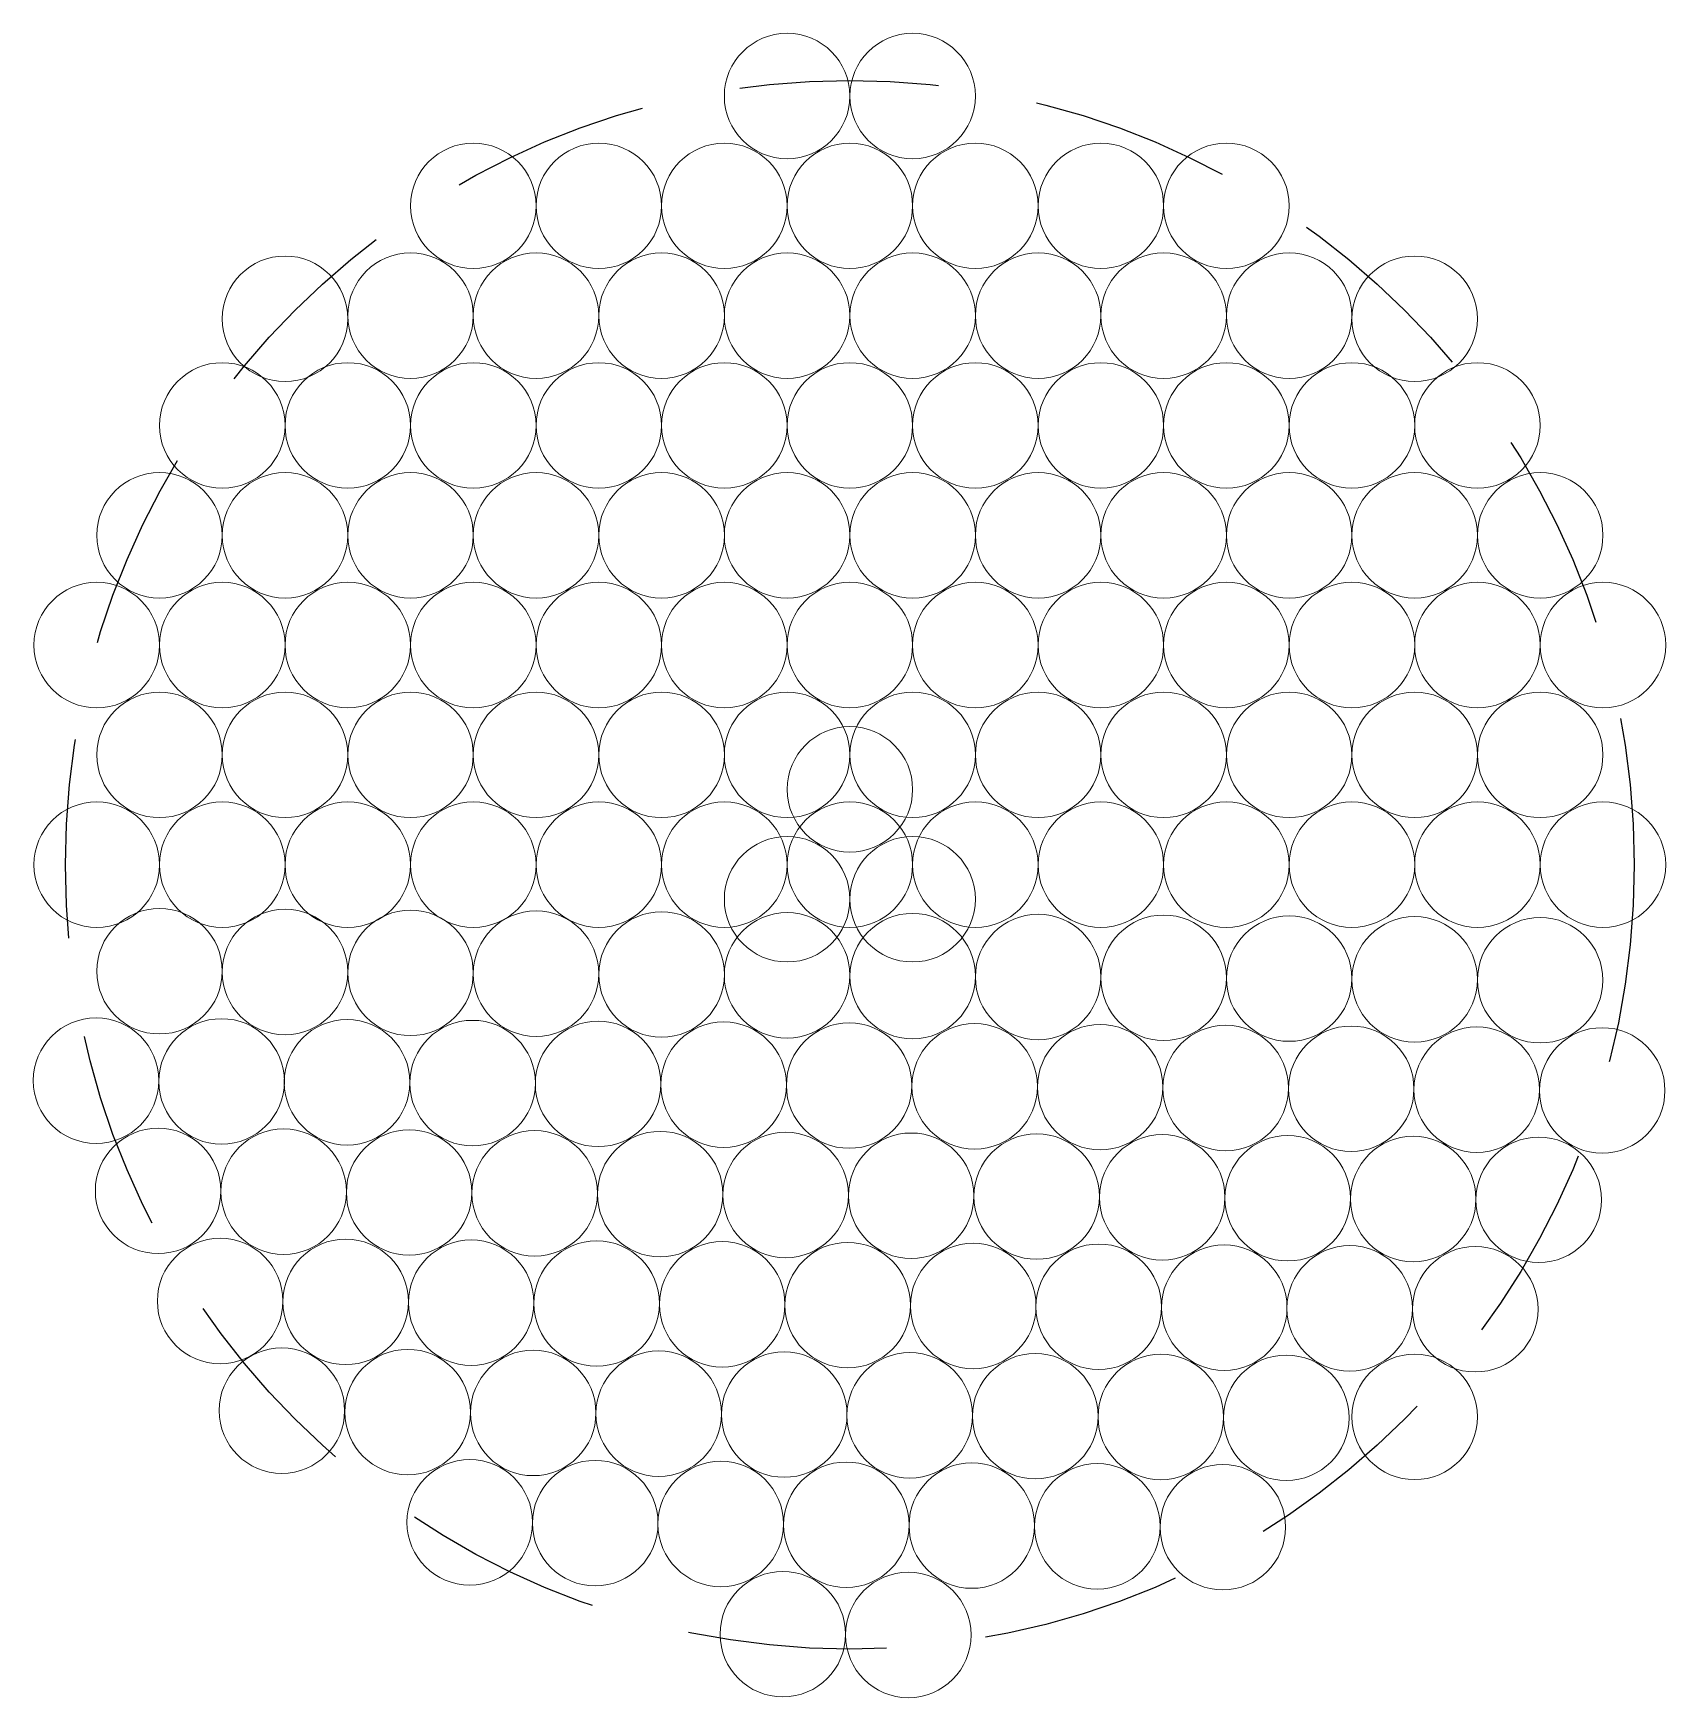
# Model space of a CAD drawing. Header units: millimetres. Extents: x -26 to 26, y -26.6 to 26.5.
import ezdxf

# ---------------------------------------------------------------- set-up
doc = ezdxf.new("R2010")
doc.units = ezdxf.units.MM
doc.linetypes.add('HIDDEN', pattern=[9.525, 6.35, -3.175])
doc.layers.get('0').update_dxf_attribs({"lineweight": 25, "true_color": 0xffffff})

msp = doc.modelspace()

# ---------------------------------------------------------------- linework, layer by layer
at = {"color": 5, "lineweight": 15, "true_color": 0x0000ff}
for centre in [(-2, 24.5), (2, 24.5), (-12, 21), (-8, 21), (-4, 21), (0, 21), (4, 21), (8, 21), (12, 21), (-18, 17.4), (-14, 17.5), (-10, 17.5), (-6, 17.5), (-2, 17.5), (2, 17.5), (6, 17.5), (10, 17.5), (14, 17.5), (18, 17.4), (-20, 14), (-16, 14), (-12, 14), (-8, 14), (-4, 14), (0, 14), (4, 14), (8, 14), (12, 14), (16, 14), (20, 14), (-22, 10.5), (-18, 10.5), (-14, 10.5), (-10, 10.5), (-6, 10.5), (-2, 10.5), (2, 10.5), (6, 10.5), (10, 10.5), (14, 10.5), (18, 10.5), (22, 10.5), (-24, 7), (-20, 7), (-16, 7), (-12, 7), (-8, 7), (-4, 7), (0, 7), (4, 7), (8, 7), (12, 7), (16, 7), (20, 7), (24, 7), (-22, 3.5), (-18, 3.5), (-14, 3.5), (-10, 3.5), (-6, 3.5), (-2, 3.5), (2, 3.5), (6, 3.5), (10, 3.5), (14, 3.5), (18, 3.5), (22, 3.5), (-24, 0), (-20, 0), (-16, 0), (-12, 0), (-8, 0), (-4, 0), (0, 0), (4, 0), (8, 0), (12, 0), (16, 0), (20, 0), (24, 0), (-22, -3.396), (-18, -3.422), (-14, -3.448), (-10, -3.474), (-6, -3.5), (-2, -3.526), (2, -3.552), (2, -3.552), (6, -3.578), (10, -3.604), (14, -3.63), (17.999, -3.656), (21.999, -3.682), (-24.022, -6.883), (-20.022, -6.909), (-16.023, -6.935), (-12.023, -6.961), (-8.023, -6.987), (-4.023, -7.013), (-0.023, -7.039), (3.977, -7.065), (7.977, -7.091), (11.977, -7.117), (15.977, -7.143), (19.977, -7.169), (23.977, -7.195), (-22.045, -10.396), (-18.045, -10.422), (-14.045, -10.448), (-10.045, -10.474), (-6.045, -10.5), (-2.046, -10.526), (1.954, -10.552), (5.954, -10.578), (9.954, -10.604), (13.954, -10.63), (17.954, -10.656), (21.954, -10.682), (-20.068, -13.909), (-16.068, -13.935), (-12.068, -13.961), (-8.068, -13.987), (-4.068, -14.013), (-0.068, -14.039), (3.932, -14.065), (7.932, -14.091), (11.931, -14.117), (15.931, -14.143), (19.931, -14.169), (-18.1, -17.4), (-14.091, -17.448), (-10.091, -17.474), (-6.091, -17.5), (-2.091, -17.526), (1.909, -17.552), (5.909, -17.578), (9.909, -17.604), (13.909, -17.63), (18, -17.6), (-12.113, -20.961), (-8.114, -20.987), (-4.114, -21.013), (-0.114, -21.039), (3.886, -21.065), (7.886, -21.09), (11.886, -21.116), (-2.136, -24.526), (1.864, -24.551)]:
    msp.add_circle(centre, 2, dxfattribs=at)
at = {"linetype": 'HIDDEN'}
msp.add_circle((0, 0), 25, dxfattribs=at)
at = {"color": 1, "lineweight": 15, "true_color": 0xff0000}
for centre in [(2, 3.5), (0, 2.4), (-2, -1.1), (2, -1.1)]:
    msp.add_circle(centre, 2, dxfattribs=at)

doc.saveas('drawing.dxf')
